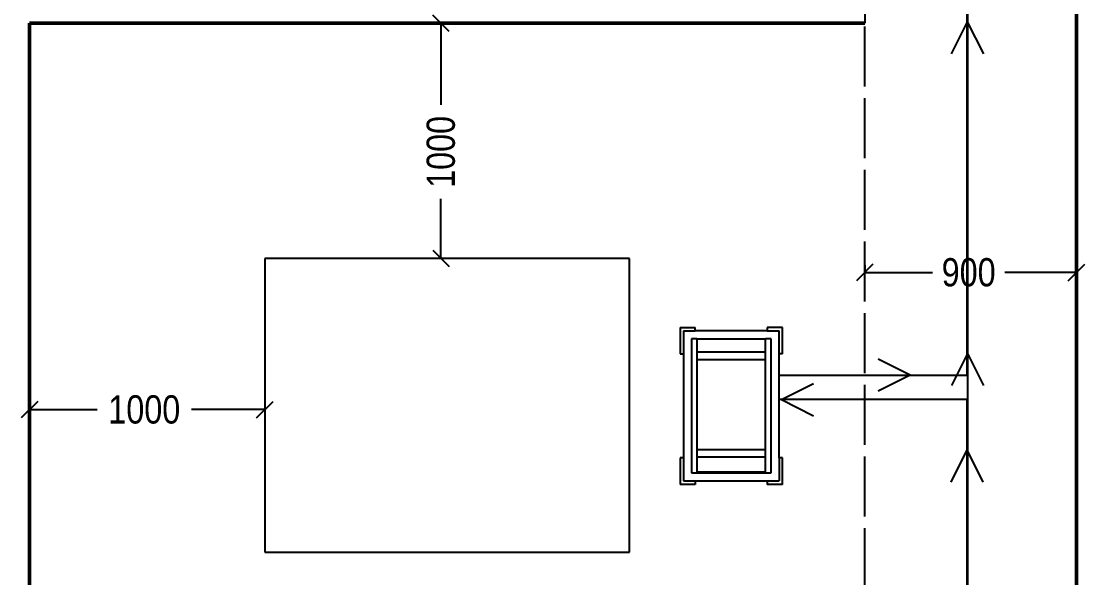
# Model space of a CAD drawing. Header units: millimetres. Extents: x 44692 to 172587, y -26854 to 14445.
# Drawn here: x 64018 to 68538, y -13292 to -10926 of the extents above; entities that cross this region are included whole.
import ezdxf

# ---------------------------------------------------------------- set-up
doc = ezdxf.new("R2010")
doc.units = ezdxf.units.MM
doc.header["$LTSCALE"] = 100
doc.linetypes.add('DASHED2', pattern=[0.762, 0.635, -0.127])
doc.linetypes.add('DASHEDX2', pattern=[3.048, 2.54, -0.508])
for name, color, linetype in [('Area proceso', 90, 'DASHEDX2'), ('Cotas secundarias', 41, 'Continuous'), ('Flujo linea A', 4, 'Continuous'), ('Maquinas', 200, 'Continuous'), ('Transporte semielaborado', 30, 'Continuous')]:
    doc.layers.add(name, color=color, linetype=linetype)
doc.layers.add('Flujo personas', color=7, linetype='Continuous', true_color=0x4991c1)
doc.layers.add('Paredes', color=7, linetype='Continuous', lineweight=50)
doc.styles.add('OpenSansCondensed-Light', font='OpenSansCondensed-Light.ttf')
doc.dimstyles.new('Cotas Mateo', dxfattribs={"dimtxt": 120, "dimasz": 70, "dimexe": 0.375, "dimexo": 0.125, "dimgap": 0.1, "dimtad": 1, "dimdec": 0, "dimzin": 12, "dimdsep": 46, "dimtxsty": 'OpenSansCondensed-Light', "dimblk": 'OBLIQUE', "dimcen": 2.5, "dimazin": 3, "dimtfac": 0.5, "dimtdec": 0, "dimtmove": 2, "dimatfit": 3, "dimarcsym": 0})

# ---------------------------------------------------------------- blocks, each defined once
blk = doc.blocks.new('Bakery Trolley pl')
at = {"layer": 'Transporte semielaborado'}
for p, q in [((0.1804, 0.6253), (0.2371, 0.6253)), ((0.1804, 0.6253), (0.1804, 0.526)), ((0.2371, 0.6127), (0.1929, 0.6127)), ((0.1929, 0.526), (0.1929, 0.6127)), ((0.2371, 0.6127), (0.2371, 0.6253)), ((0.5048, 0.6127), (0.2371, 0.6127)), ((0.5048, 0.6127), (0.5048, 0.6253)), ((0.5048, 0.6253), (0.5615, 0.6253)), ((0.5489, 0.6127), (0.5048, 0.6127)), ((0.5489, 0.526), (0.5489, 0.6127)), ((0.5615, 0.526), (0.5615, 0.6253)), ((0.2229, 0.5827), (0.2229, 0.0827)), ((0.2429, 0.5827), (0.2229, 0.5827)), ((0.2429, 0.5827), (0.2429, 0.5798)), ((0.4989, 0.5827), (0.2429, 0.5827)), ((0.2429, 0.5798), (0.4989, 0.5798)), ((0.2429, 0.5798), (0.2429, 0.5245)), ((0.5189, 0.5827), (0.4989, 0.5827)), ((0.4989, 0.5798), (0.4989, 0.5827)), ((0.4989, 0.5245), (0.4989, 0.5798)), ((0.5189, 0.0827), (0.5189, 0.5827)), ((0.1804, 0.526), (0.1929, 0.526)), ((0.1929, 0.526), (0.1929, 0.1394)), ((0.2429, 0.5245), (0.4989, 0.5245)), ((0.2429, 0.5245), (0.2429, 0.4967)), ((0.4989, 0.4967), (0.4989, 0.5245)), ((0.5489, 0.526), (0.5615, 0.526)), ((0.5489, 0.1394), (0.5489, 0.526)), ((0.2429, 0.4967), (0.4989, 0.4967)), ((0.2429, 0.4967), (0.2429, 0.1615)), ((0.4989, 0.1615), (0.4989, 0.4967)), ((0.2429, 0.1615), (0.4989, 0.1615)), ((0.2429, 0.1615), (0.2429, 0.1325)), ((0.4989, 0.1325), (0.4989, 0.1615)), ((0.1804, 0.1394), (0.1929, 0.1394)), ((0.1804, 0.1394), (0.1804, 0.0402)), ((0.1929, 0.1394), (0.1929, 0.0527)), ((0.2429, 0.1325), (0.4989, 0.1325)), ((0.2429, 0.1325), (0.2429, 0.0827)), ((0.4989, 0.0827), (0.4989, 0.1325)), ((0.5615, 0.1394), (0.5489, 0.1394)), ((0.5489, 0.0527), (0.5489, 0.1394)), ((0.5615, 0.0402), (0.5615, 0.1394)), ((0.2229, 0.0827), (0.2429, 0.0827)), ((0.4989, 0.0827), (0.2429, 0.0827)), ((0.4989, 0.0827), (0.5189, 0.0827)), ((0.1804, 0.0402), (0.2371, 0.0402)), ((0.2371, 0.0527), (0.1929, 0.0527)), ((0.2371, 0.0402), (0.2371, 0.0527)), ((0.2371, 0.0527), (0.5048, 0.0527)), ((0.5048, 0.0527), (0.5048, 0.0402)), ((0.5489, 0.0527), (0.5048, 0.0527)), ((0.5615, 0.0402), (0.5048, 0.0402))]:
    blk.add_line(p, q, dxfattribs=at)
blk = doc.blocks.new('_OBLIQUE')
at = {"color": 0, "linetype": 'ByBlock'}
blk.add_line((-0.5, -0.5), (0.5, 0.5), dxfattribs=at)
blk = doc.blocks.new('*D29')
at = {"layer": 'Cotas secundarias', "color": 0, "lineweight": -2, "transparency": 16777216}
for p, q in [((64053.1, -12559.2), (64053.1, -12577.6)), ((65053.1, -12559.2), (65053.1, -12577.6)), ((64053.1, -12577.2), (64340.9, -12577.2)), ((65053.1, -12577.2), (64741.1, -12577.2))]:
    blk.add_line(p, q, dxfattribs=at)
at = {"layer": 'Defpoints', "color": 0, "transparency": 16777216}
for p in [(64053.1, -12559.1), (65053.1, -12559.1), (64053.1, -12577.2)]:
    blk.add_point(p, dxfattribs=at)
at = {"layer": 'Cotas secundarias', "color": 0, "lineweight": -2, "transparency": 16777216, "xscale": 70, "yscale": 70, "zscale": 70, "rotation": 180}
blk.add_blockref('_OBLIQUE', (64053.1, -12577.2), dxfattribs=at)
at = {"layer": 'Cotas secundarias', "color": 0, "lineweight": -2, "transparency": 16777216, "xscale": 70, "yscale": 70, "zscale": 70}
blk.add_blockref('_OBLIQUE', (65053.1, -12577.2), dxfattribs=at)
at = {"layer": 'Cotas secundarias', "color": 0, "transparency": 16777216, "insert": (64541, -12577.2), "char_height": 120, "attachment_point": 5, "style": 'OpenSansCondensed-Light'}
blk.add_mtext('1000', dxfattribs=at)
blk = doc.blocks.new('*D30')
at = {"layer": 'Cotas secundarias', "color": 0, "lineweight": -2, "transparency": 16777216}
for p, q in [((65828, -10934.1), (65801.4, -10934.1)), ((65801.8, -10934.1), (65801.8, -11281.1)), ((65801.8, -11934.1), (65801.8, -11681.3)), ((65828, -11934.1), (65801.4, -11934.1))]:
    blk.add_line(p, q, dxfattribs=at)
at = {"layer": 'Defpoints', "color": 0, "transparency": 16777216}
for p in [(65801.8, -10934.1), (65828.1, -10934.1), (65828.1, -11934.1)]:
    blk.add_point(p, dxfattribs=at)
at = {"layer": 'Cotas secundarias', "color": 0, "lineweight": -2, "transparency": 16777216, "xscale": 70, "yscale": 70, "zscale": 70}
for p, rotation in [((65801.8, -10934.1), 90), ((65801.8, -11934.1), 270)]:
    blk.add_blockref('_OBLIQUE', p, dxfattribs=dict(at, rotation=rotation))
at = {"layer": 'Cotas secundarias', "color": 0, "transparency": 16777216, "insert": (65801.8, -11481.2), "char_height": 120, "attachment_point": 5, "rotation": 90, "style": 'OpenSansCondensed-Light'}
blk.add_mtext('1000', dxfattribs=at)
blk = doc.blocks.new('*D31')
at = {"layer": 'Cotas secundarias', "color": 0, "lineweight": -2, "transparency": 16777216}
for p, q in [((67603.1, -11963.3), (67603.1, -11994.3)), ((68503.1, -11963.3), (68503.1, -11994.3)), ((67603.1, -11993.9), (67890.4, -11993.9)), ((68503.1, -11993.9), (68199.2, -11993.9))]:
    blk.add_line(p, q, dxfattribs=at)
at = {"layer": 'Defpoints', "color": 0, "transparency": 16777216}
for p in [(67603.1, -11963.2), (68503.1, -11963.2), (68503.1, -11993.9)]:
    blk.add_point(p, dxfattribs=at)
at = {"layer": 'Cotas secundarias', "color": 0, "lineweight": -2, "transparency": 16777216, "xscale": 70, "yscale": 70, "zscale": 70, "rotation": 180}
blk.add_blockref('_OBLIQUE', (67603.1, -11993.9), dxfattribs=at)
at = {"layer": 'Cotas secundarias', "color": 0, "lineweight": -2, "transparency": 16777216, "xscale": 70, "yscale": 70, "zscale": 70}
blk.add_blockref('_OBLIQUE', (68503.1, -11993.9), dxfattribs=at)
at = {"layer": 'Cotas secundarias', "color": 0, "transparency": 16777216, "insert": (68044.8, -11993.9), "char_height": 120, "attachment_point": 5, "style": 'OpenSansCondensed-Light'}
blk.add_mtext('900', dxfattribs=at)

msp = doc.modelspace()

# ---------------------------------------------------------------- linework, layer by layer
at = {"linetype": 'DASHED2'}
msp.add_line((67603.09, -10884.072), (67603.09, -10934.072), dxfattribs=at)
at = {"layer": 'Area proceso', "color": 3}
msp.add_line((67603.09, -16384.072), (67603.09, -10934.072), dxfattribs=at)
at = {"layer": 'Flujo linea A'}
for p, q in [((68038.009, -12430.662), (68038.009, -9884.072)), ((67796.622, -12430.819), (67659.898, -12362.457)), ((67238.866, -12430.662), (68038.009, -12430.662)), ((67248.99, -12534.906), (67385.714, -12466.544)), ((67796.622, -12430.819), (67659.898, -12499.181)), ((68038.009, -12534.608), (67238.866, -12534.608)), ((67248.99, -12534.906), (67385.714, -12603.268)), ((68038.009, -14781.186), (68038.009, -12534.608)), ((68036.832, -12748.405), (67968.47, -12885.13)), ((68036.832, -12748.405), (68105.195, -12885.13))]:
    msp.add_line(p, q, dxfattribs=at)
at = {"layer": 'Flujo personas'}
for p, q in [((68040.984, -18373.584), (68040.984, -10456.742)), ((68038.803, -10927.544), (67970.44, -11064.268)), ((68038.803, -10927.544), (68107.165, -11064.268)), ((68039.805, -12338.358), (67971.443, -12475.082)), ((68039.805, -12338.358), (68108.167, -12475.082))]:
    msp.add_line(p, q, dxfattribs=at)
at = {"layer": 'Maquinas'}
for p, q in [((66603.09, -11934.072), (65053.09, -11934.072)), ((65053.09, -11934.072), (65053.09, -13184.072)), ((66603.09, -13184.072), (66603.09, -11934.072)), ((65053.09, -13184.072), (66603.09, -13184.072))]:
    msp.add_line(p, q, dxfattribs=at)
at = {"layer": 'Paredes'}
for p, q in [((68503.09, -10335.127), (68503.09, -13878.309)), ((64053.09, -10934.072), (64053.09, -21807.991)), ((67603.09, -10934.072), (64053.09, -10934.072))]:
    msp.add_line(p, q, dxfattribs=at)

# ---------------------------------------------------------------- block references
at = {"layer": 'Transporte semielaborado', "xscale": 1141.039974711085, "yscale": 1141.039974711085, "zscale": 1141.039974711085, "rotation": 180}
msp.add_blockref('Bakery Trolley pl', (67458.991, -12181.616), dxfattribs=at)

# ---------------------------------------------------------------- dimensions: what is measured, and where the dimension line sits
at = {"layer": 'Cotas secundarias'}
dim = msp.add_linear_dim(base=(65801.8, -10934.072), p1=(65828.09, -11934.072), p2=(65828.09, -10934.072), angle=90, dimstyle='Cotas Mateo', dxfattribs=at)
dim.commit()
dim.dimension.update_dxf_attribs({"geometry": '*D30', "text_midpoint": (65801.8, -11481.221), "dimtype": 160})
for base, p1, p2, picture, middle in [((68503.09, -11993.897), (67603.09, -11963.223), (68503.09, -11963.223), '*D31', (68044.822, -11993.897)), ((64053.09, -12577.247), (65053.09, -12559.072), (64053.09, -12559.072), '*D29', (64540.961, -12577.247))]:
    dim = msp.add_linear_dim(base=base, p1=p1, p2=p2, dimstyle='Cotas Mateo', dxfattribs=at)
    dim.commit()
    dim.dimension.update_dxf_attribs({"geometry": picture, "text_midpoint": middle, "dimtype": 160})

doc.saveas('drawing.dxf')
